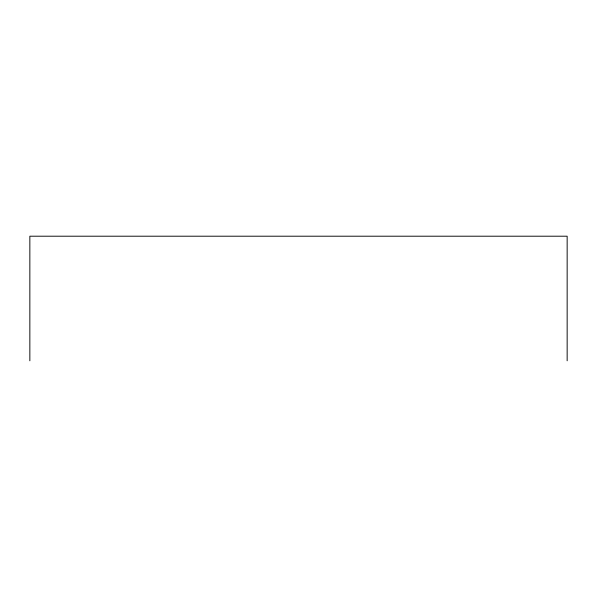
<?xml version="1.0" encoding="UTF-8"?>
<svg xmlns="http://www.w3.org/2000/svg" width="597" height="597" viewBox="0 0 597 597"><rect width="100%" height="100%" fill="white"/><g stroke="black" fill="none" stroke-linecap="round" stroke-linejoin="round"><path stroke-width="0.9" d="M567.15 360.797L567.15 236.203L29.85 236.203L29.85 360.797"/></g></svg>
